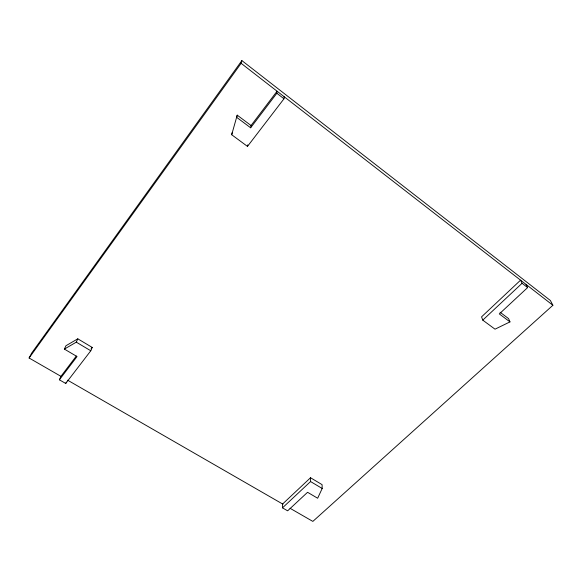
<?xml version="1.0" encoding="UTF-8"?>
<svg xmlns="http://www.w3.org/2000/svg" width="582" height="582" viewBox="0 0 582 582"><rect width="100%" height="100%" fill="white"/><g stroke="black" fill="none" stroke-linecap="round" stroke-linejoin="round"><path stroke-width="0.87" d="M282.481 507.86L282.605 503.997L310.519 477.742L322.079 484.646L322.188 488.473L317.648 498.236L307.565 492.292L287.639 510.829L282.481 507.86L310.555 481.554L310.519 477.742M232.247 132.434L231.687 134.74L247.481 146.402L283.987 98.787L284.147 96.707M250.638 127.785L276.843 93.251L277.061 91.207L251.053 125.523L250.638 127.785L236.699 117.353L237.223 115.156L251.053 125.523M247.481 146.402L247.772 144.816M61.328 376.561L29.1 358.003L241.123 63.314L241.872 60.593L550.361 300.479L552.9 305.266L312.847 521.407L290.054 508.282M231.687 134.74L237.223 115.156M90.785 350.779L92.182 347.41L77.799 338.819L65.948 345.737L64.376 349.098L77.035 356.555L59.386 379.813L65.73 383.458L90.785 350.779L76.3 342.158L64.376 349.098M65.73 383.458L66.341 382.061M59.386 379.813L60.943 376.343L76.315 356.06M76.3 342.158L77.799 338.819M29.1 358.003L31.741 352.976L241.872 60.593M91.098 348.822L92.182 347.41M482.769 320.144L522.083 283.296L520.555 280.168L481.554 316.855L482.769 320.144L495.013 329.179L509.97 321.897L508.573 318.601L500.098 312.243M526.055 284.438L527.619 287.588L499.312 313.924L509.97 321.897M67.614 380.184L282.976 504.208M310.555 481.554L322.188 488.473M241.123 63.314L552.9 305.266M276.843 93.251L283.987 98.787M522.083 283.296L527.619 287.588"/></g></svg>
